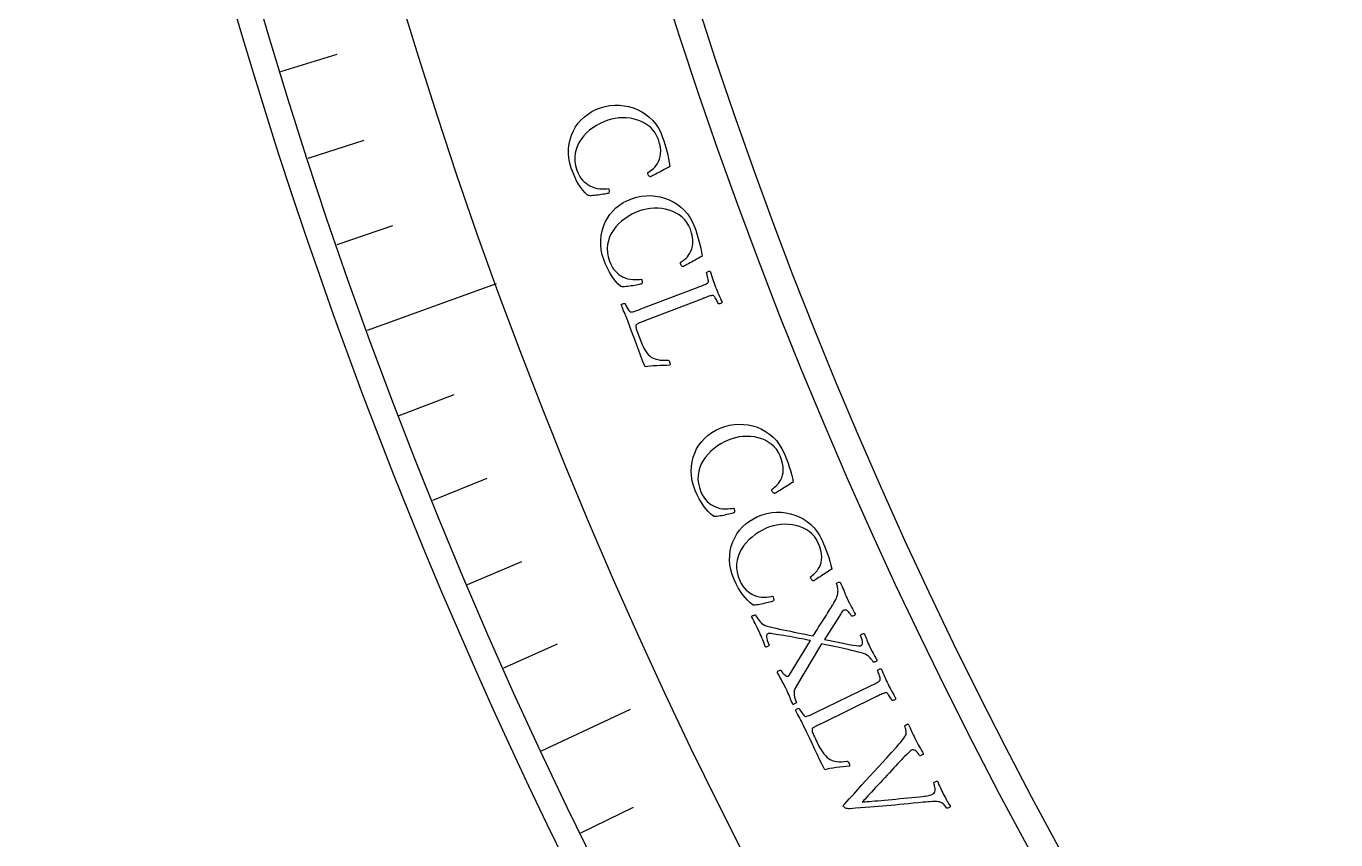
# Model space of a CAD drawing. Header units: millimetres. Extents: x -76 to 76, y -76 to 86.
# Drawn here: x -76 to -57.01, y -33.25 to -21.45 of the extents above; entities that cross this region are included whole.
import ezdxf

# ---------------------------------------------------------------- set-up
doc = ezdxf.new("R2010")
doc.units = ezdxf.units.MM
for name, color, linetype in [('CUT_INNER', 6, 'Continuous'), ('CUT_OUTER', 1, 'Continuous'), ('ENGRAVE', 7, 'Continuous'), ('ENGRAVE_FINE', 8, 'Continuous'), ('TEXT', 5, 'Continuous')]:
    doc.layers.add(name, color=color, linetype=linetype)

msp = doc.modelspace()

# ---------------------------------------------------------------- linework, layer by layer
at = {"layer": 'CUT_INNER'}
msp.add_arc((0.0001, -0.0002), 69.5399, 92.274707, 357.539245, dxfattribs=at)
at = {"layer": 'CUT_OUTER'}
msp.add_arc((0.0001, -0.0001), 75.9999, 179.913117, 0.0001, dxfattribs=at)
at = {"layer": 'ENGRAVE'}
for points in [[(-71.0524, -25.861), (-69.1827, -25.1805)], [(-68.5281, -31.9552), (-67.2401, -31.3546)]]:
    msp.add_lwpolyline(points, dxfattribs=at)
for radius in [75.6124, 73.6227, 69.9276]:
    msp.add_circle((0, 0), radius, dxfattribs=at)
at = {"layer": 'ENGRAVE_FINE'}
for points in [[(-72.3085, -22.1069), (-71.493, -21.8576)], [(-71.9117, -23.3655), (-71.1007, -23.102)], [(-71.4929, -24.617), (-70.6867, -24.3394)], [(-70.5903, -27.0971), (-69.7942, -26.7915)], [(-70.1066, -28.3249), (-69.316, -28.0055)], [(-69.6016, -29.5441), (-68.8166, -29.2109)], [(-69.0754, -30.7543), (-68.2964, -30.4075)], [(-67.96, -33.1463), (-67.1936, -32.7725)]]:
    msp.add_lwpolyline(points, dxfattribs=at)
at = {"layer": 'TEXT'}
for points in [[(-66.7738, -23.0634), (-66.7577, -23.1117), (-66.7422, -23.1615), (-66.7272, -23.2126), (-66.7128, -23.2653), (-66.6996, -23.3192), (-66.6882, -23.3741), (-66.6787, -23.4302), (-66.671, -23.4873), (-66.6734, -23.4886), (-66.6807, -23.4926), (-66.6928, -23.4993), (-66.7097, -23.5087), (-66.7299, -23.5198), (-66.7517, -23.5316), (-66.7753, -23.5441), (-66.8007, -23.5575), (-66.8262, -23.5709), (-66.8506, -23.5837), (-66.8737, -23.596), (-66.8956, -23.6077), (-66.9148, -23.6179), (-66.9296, -23.6256), (-66.9401, -23.6307), (-66.9463, -23.6334), (-66.9503, -23.6348), (-66.955, -23.6342), (-66.9604, -23.6317), (-66.9665, -23.6271), (-66.9725, -23.6213), (-66.9776, -23.6148), (-66.9818, -23.6078), (-66.9851, -23.6001), (-66.9871, -23.5933), (-66.9881, -23.5867), (-66.9882, -23.5803), (-66.9874, -23.5742), (-66.9759, -23.5671), (-66.9617, -23.5576), (-66.9451, -23.5457), (-66.9259, -23.5313), (-66.9057, -23.5142), (-66.8861, -23.4939), (-66.867, -23.4705), (-66.8485, -23.4439), (-66.8319, -23.414), (-66.8187, -23.3803), (-66.8088, -23.343), (-66.8024, -23.3021), (-66.8008, -23.2571), (-66.8057, -23.2077), (-66.817, -23.1538), (-66.8347, -23.0956), (-66.8558, -23.0443), (-66.8822, -22.9976), (-66.9139, -22.9555), (-66.9508, -22.918), (-66.992, -22.885), (-67.0364, -22.8565), (-67.084, -22.8325), (-67.1349, -22.8131), (-67.1878, -22.7981), (-67.2417, -22.7876), (-67.2966, -22.7816), (-67.3525, -22.7801), (-67.4083, -22.7829), (-67.4628, -22.7898), (-67.5161, -22.8009), (-67.5681, -22.8161), (-67.6246, -22.8374), (-67.6792, -22.8623), (-67.7321, -22.891), (-67.7831, -22.9235), (-67.8312, -22.9594), (-67.8752, -22.9984), (-67.9153, -23.0406), (-67.9513, -23.086), (-67.9823, -23.1342), (-68.0074, -23.185), (-68.0266, -23.2383), (-68.0398, -23.2941), (-68.0459, -23.3521), (-68.044, -23.4121), (-68.0338, -23.4739), (-68.0156, -23.5375), (-67.9987, -23.5806), (-67.9794, -23.6191), (-67.9578, -23.6529), (-67.9339, -23.6821), (-67.9086, -23.7074), (-67.8829, -23.7296), (-67.857, -23.7487), (-67.8307, -23.7647), (-67.7943, -23.7824), (-67.7579, -23.7956), (-67.7213, -23.8042), (-67.6847, -23.8083), (-67.6494, -23.8094), (-67.6168, -23.8092), (-67.5869, -23.8077), (-67.5597, -23.8049), (-67.5533, -23.8214), (-67.5502, -23.8381), (-67.5504, -23.8552), (-67.5538, -23.8727), (-67.5628, -23.8753), (-67.5755, -23.8783), (-67.5921, -23.8817), (-67.6124, -23.8855), (-67.6352, -23.8894), (-67.659, -23.8932), (-67.6838, -23.8969), (-67.7096, -23.9006), (-67.7353, -23.9039), (-67.7597, -23.9064), (-67.7828, -23.9082), (-67.8046, -23.9093), (-67.824, -23.9094), (-67.8398, -23.9086), (-67.852, -23.9069), (-67.8606, -23.9041), (-67.8959, -23.8697), (-67.9294, -23.8315), (-67.9612, -23.7896), (-67.9911, -23.7439), (-68.0194, -23.6936), (-68.0465, -23.6381), (-68.0722, -23.5773), (-68.0966, -23.5113), (-68.1179, -23.4389), (-68.1318, -23.3674), (-68.1381, -23.2967), (-68.1369, -23.2269), (-68.1288, -23.1588), (-68.1144, -23.0932), (-68.0938, -23.0303), (-68.0669, -22.9699), (-68.0344, -22.9129), (-67.9969, -22.8598), (-67.9544, -22.8108), (-67.9069, -22.7657), (-67.8549, -22.7252), (-67.7991, -22.6901), (-67.7394, -22.6603), (-67.6758, -22.6357), (-67.6063, -22.6159), (-67.5369, -22.6029), (-67.4676, -22.5967), (-67.3983, -22.5974), (-67.33, -22.6044), (-67.2635, -22.6174), (-67.1988, -22.6364), (-67.1358, -22.6613), (-67.0755, -22.692), (-67.019, -22.7285), (-66.9663, -22.7708), (-66.9173, -22.8189), (-66.873, -22.8724), (-66.8343, -22.931), (-66.8013, -22.9947), (-66.7738, -23.0634)], [(-66.3108, -24.3627), (-66.2938, -24.4107), (-66.2772, -24.4601), (-66.2613, -24.511), (-66.2459, -24.5633), (-66.2316, -24.6169), (-66.2192, -24.6717), (-66.2086, -24.7275), (-66.1998, -24.7844), (-66.2021, -24.7858), (-66.2093, -24.79), (-66.2213, -24.7969), (-66.238, -24.8066), (-66.2579, -24.8181), (-66.2796, -24.8303), (-66.303, -24.8433), (-66.328, -24.8571), (-66.3533, -24.871), (-66.3774, -24.8844), (-66.4003, -24.8971), (-66.422, -24.9092), (-66.4409, -24.9198), (-66.4556, -24.9277), (-66.466, -24.9331), (-66.4721, -24.9359), (-66.4761, -24.9374), (-66.4808, -24.9369), (-66.4863, -24.9345), (-66.4925, -24.93), (-66.4986, -24.9243), (-66.5038, -24.918), (-66.5081, -24.911), (-66.5115, -24.9034), (-66.5137, -24.8966), (-66.5148, -24.89), (-66.5151, -24.8837), (-66.5144, -24.8775), (-66.503, -24.8702), (-66.489, -24.8604), (-66.4726, -24.8482), (-66.4537, -24.8335), (-66.4339, -24.8159), (-66.4147, -24.7953), (-66.3961, -24.7715), (-66.378, -24.7446), (-66.362, -24.7143), (-66.3495, -24.6804), (-66.3404, -24.6429), (-66.3347, -24.6018), (-66.334, -24.5568), (-66.3399, -24.5075), (-66.3522, -24.4539), (-66.3711, -24.396), (-66.3932, -24.3452), (-66.4205, -24.299), (-66.453, -24.2575), (-66.4907, -24.2207), (-66.5325, -24.1885), (-66.5774, -24.1609), (-66.6255, -24.1379), (-66.6767, -24.1194), (-66.7299, -24.1055), (-66.784, -24.0961), (-66.839, -24.0911), (-66.8949, -24.0907), (-66.9507, -24.0946), (-67.005, -24.1026), (-67.0581, -24.1147), (-67.1097, -24.1309), (-67.1658, -24.1533), (-67.22, -24.1793), (-67.2722, -24.209), (-67.3226, -24.2425), (-67.37, -24.2793), (-67.4133, -24.3192), (-67.4525, -24.3622), (-67.4876, -24.4083), (-67.5177, -24.4571), (-67.5418, -24.5083), (-67.5599, -24.562), (-67.572, -24.618), (-67.577, -24.6762), (-67.5739, -24.7361), (-67.5626, -24.7976), (-67.5431, -24.8609), (-67.5253, -24.9037), (-67.5053, -24.9418), (-67.4831, -24.9751), (-67.4586, -25.0038), (-67.4328, -25.0286), (-67.4067, -25.0503), (-67.3804, -25.0689), (-67.3538, -25.0844), (-67.3171, -25.1015), (-67.2804, -25.1139), (-67.2437, -25.1218), (-67.207, -25.1252), (-67.1717, -25.1256), (-67.1391, -25.1248), (-67.1092, -25.1227), (-67.0821, -25.1193), (-67.0754, -25.1357), (-67.072, -25.1524), (-67.0718, -25.1695), (-67.0749, -25.187), (-67.0837, -25.1898), (-67.0964, -25.1931), (-67.1129, -25.1968), (-67.1332, -25.2009), (-67.1559, -25.2053), (-67.1796, -25.2096), (-67.2044, -25.2138), (-67.2301, -25.218), (-67.2557, -25.2218), (-67.2801, -25.2248), (-67.3031, -25.227), (-67.3249, -25.2285), (-67.3443, -25.229), (-67.3601, -25.2285), (-67.3723, -25.227), (-67.3809, -25.2244), (-67.4169, -25.1907), (-67.4512, -25.1532), (-67.4838, -25.1119), (-67.5146, -25.0668), (-67.5439, -25.0171), (-67.572, -24.9621), (-67.5989, -24.9019), (-67.6246, -24.8363), (-67.6474, -24.7644), (-67.6626, -24.6931), (-67.6703, -24.6226), (-67.6704, -24.5527), (-67.6636, -24.4845), (-67.6505, -24.4187), (-67.6312, -24.3553), (-67.6055, -24.2945), (-67.5741, -24.2368), (-67.5376, -24.183), (-67.4961, -24.1331), (-67.4495, -24.0871), (-67.3983, -24.0457), (-67.3432, -24.0094), (-67.2841, -23.9785), (-67.221, -23.9527), (-67.1519, -23.9315), (-67.0827, -23.9171), (-67.0135, -23.9096), (-66.9443, -23.9089), (-66.8759, -23.9147), (-66.8091, -23.9264), (-66.744, -23.944), (-66.6805, -23.9677), (-66.6197, -23.9972), (-66.5625, -24.0326), (-66.509, -24.0739), (-66.4591, -24.121), (-66.4137, -24.1737), (-66.3739, -24.2315), (-66.3396, -24.2945), (-66.3108, -24.3627)], [(-67.0225, -25.7202), (-67.0247, -25.7211), (-67.0275, -25.7221), (-67.0307, -25.7234), (-67.0344, -25.7248), (-67.044, -25.7285), (-67.055, -25.7327), (-67.0673, -25.7374), (-67.081, -25.7427), (-67.0951, -25.7482), (-67.1084, -25.7538), (-67.121, -25.7593), (-67.1329, -25.7649), (-67.1431, -25.7702), (-67.1506, -25.7751), (-67.1554, -25.7795), (-67.1576, -25.7835), (-67.1598, -25.7964), (-67.1602, -25.81), (-67.1589, -25.8241), (-67.1557, -25.8388), (-67.1506, -25.8558), (-67.1436, -25.8768), (-67.1347, -25.9017), (-67.1237, -25.9306), (-67.0813, -26.0401), (-67.0694, -26.0684), (-67.0554, -26.0973), (-67.0392, -26.127), (-67.0208, -26.1575), (-67.0011, -26.1862), (-66.9808, -26.2109), (-66.96, -26.2314), (-66.9386, -26.2479), (-66.9176, -26.26), (-66.8944, -26.2704), (-66.869, -26.2792), (-66.8413, -26.2864), (-66.8107, -26.2917), (-66.7765, -26.2944), (-66.7387, -26.2948), (-66.6972, -26.2926), (-66.6908, -26.2938), (-66.6848, -26.298), (-66.6794, -26.3053), (-66.6744, -26.3157), (-66.6687, -26.3323), (-66.6657, -26.3465), (-66.6653, -26.3584), (-66.6675, -26.3678), (-66.7133, -26.3696), (-66.7605, -26.3711), (-66.8092, -26.3725), (-66.8594, -26.3738), (-66.9082, -26.3758), (-66.9527, -26.3793), (-66.9928, -26.3844), (-67.0285, -26.3911), (-67.0591, -26.3125), (-67.089, -26.234), (-67.1183, -26.1555), (-67.1468, -26.077), (-67.1762, -25.9961), (-67.2078, -25.9104), (-67.2418, -25.8199), (-67.2781, -25.7245), (-67.2909, -25.6915), (-67.3034, -25.6604), (-67.3156, -25.6311), (-67.3275, -25.6038), (-67.3392, -25.5771), (-67.3506, -25.5497), (-67.3619, -25.5217), (-67.373, -25.493), (-67.3695, -25.4878), (-67.3642, -25.4831), (-67.3569, -25.479), (-67.3478, -25.4755), (-67.3383, -25.4728), (-67.33, -25.4713), (-67.323, -25.471), (-67.3173, -25.4719), (-67.3144, -25.4791), (-67.3101, -25.4886), (-67.3046, -25.5005), (-67.2977, -25.5147), (-67.2899, -25.5298), (-67.2816, -25.5443), (-67.2729, -25.5582), (-67.2636, -25.5715), (-67.2547, -25.5827), (-67.2467, -25.5905), (-67.2398, -25.5948), (-67.234, -25.5956), (-67.2198, -25.5943), (-67.2043, -25.5914), (-67.1873, -25.5871), (-67.169, -25.5811), (-67.1496, -25.5742), (-67.1295, -25.5669), (-67.1087, -25.5592), (-67.0872, -25.5511), (-66.2588, -25.2356), (-66.2373, -25.2274), (-66.2165, -25.2192), (-66.1963, -25.2112), (-66.1768, -25.2033), (-66.1587, -25.1953), (-66.1428, -25.1872), (-66.1291, -25.179), (-66.1176, -25.1706), (-66.113, -25.1658), (-66.1104, -25.1581), (-66.1098, -25.1472), (-66.1113, -25.1334), (-66.1139, -25.1179), (-66.1171, -25.1022), (-66.1208, -25.0863), (-66.125, -25.0702), (-66.1292, -25.0552), (-66.1328, -25.0428), (-66.1359, -25.033), (-66.1384, -25.0259), (-66.1347, -25.0214), (-66.1292, -25.0171), (-66.1221, -25.0127), (-66.1132, -25.0085), (-66.104, -25.0051), (-66.0958, -25.0033), (-66.0887, -25.0032), (-66.0827, -25.0048), (-66.0727, -25.0345), (-66.0629, -25.064), (-66.0533, -25.0933), (-66.0438, -25.1223), (-66.0344, -25.1511), (-66.0246, -25.1795), (-66.0146, -25.2075), (-66.0042, -25.2351), (-65.9933, -25.2633), (-65.982, -25.2909), (-65.9706, -25.318), (-65.9589, -25.3446), (-65.947, -25.3713), (-65.935, -25.3986), (-65.9228, -25.4266), (-65.9106, -25.4552), (-65.914, -25.4604), (-65.9193, -25.465), (-65.9265, -25.4692), (-65.9357, -25.4728), (-65.9452, -25.4755), (-65.9534, -25.4771), (-65.9604, -25.4775), (-65.9661, -25.4767), (-65.969, -25.4696), (-65.9732, -25.4603), (-65.9788, -25.4487), (-65.9857, -25.4347), (-65.9933, -25.42), (-66.0011, -25.4058), (-66.0091, -25.3923), (-66.0172, -25.3794), (-66.0253, -25.3685), (-66.0329, -25.3607), (-66.0402, -25.3562), (-66.0471, -25.3549), (-66.0588, -25.3564), (-66.0717, -25.359), (-66.0859, -25.3629), (-66.1013, -25.3679), (-66.1178, -25.3737), (-66.1349, -25.3799), (-66.1527, -25.3865), (-66.1712, -25.3935), (-66.1742, -25.3947), (-66.1771, -25.3958), (-66.1801, -25.397), (-66.1831, -25.3981), (-66.1861, -25.3993), (-66.189, -25.4004), (-66.192, -25.4015), (-66.195, -25.4027)], [(-65.0116, -27.6434), (-64.9922, -27.6904), (-64.9732, -27.7389), (-64.9547, -27.789), (-64.9367, -27.8405), (-64.9198, -27.8933), (-64.9047, -27.9474), (-64.8913, -28.0026), (-64.8796, -28.059), (-64.882, -28.0605), (-64.8889, -28.065), (-64.9005, -28.0726), (-64.9167, -28.0831), (-64.9361, -28.0955), (-64.9571, -28.1088), (-64.9798, -28.123), (-65.0041, -28.138), (-65.0287, -28.1532), (-65.0521, -28.1677), (-65.0743, -28.1815), (-65.0953, -28.1948), (-65.1138, -28.2062), (-65.128, -28.2149), (-65.1381, -28.2208), (-65.1441, -28.2239), (-65.148, -28.2256), (-65.1527, -28.2254), (-65.1583, -28.2232), (-65.1647, -28.2191), (-65.1711, -28.2137), (-65.1767, -28.2076), (-65.1813, -28.2008), (-65.1851, -28.1934), (-65.1875, -28.1867), (-65.1891, -28.1802), (-65.1896, -28.1739), (-65.1893, -28.1677), (-65.1782, -28.1598), (-65.1648, -28.1494), (-65.149, -28.1363), (-65.1309, -28.1207), (-65.1119, -28.1022), (-65.0938, -28.0806), (-65.0763, -28.0559), (-65.0597, -28.0281), (-65.0452, -27.9971), (-65.0344, -27.9626), (-65.0271, -27.9247), (-65.0235, -27.8834), (-65.0251, -27.8384), (-65.0334, -27.7894), (-65.0484, -27.7365), (-65.0701, -27.6796), (-65.0948, -27.63), (-65.1243, -27.5852), (-65.1588, -27.5454), (-65.1983, -27.5105), (-65.2417, -27.4805), (-65.288, -27.4551), (-65.3371, -27.4345), (-65.3892, -27.4187), (-65.443, -27.4074), (-65.4975, -27.4007), (-65.5527, -27.3985), (-65.6086, -27.4009), (-65.664, -27.4075), (-65.718, -27.4182), (-65.7703, -27.433), (-65.8211, -27.4518), (-65.876, -27.4769), (-65.9288, -27.5056), (-65.9795, -27.5379), (-66.0282, -27.5738), (-66.0736, -27.6129), (-66.1149, -27.6549), (-66.1519, -27.6998), (-66.1847, -27.7476), (-66.2123, -27.7979), (-66.2338, -27.8503), (-66.2492, -27.9048), (-66.2585, -27.9614), (-66.2606, -28.0197), (-66.2545, -28.0793), (-66.2401, -28.1403), (-66.2174, -28.2025), (-66.1976, -28.2443), (-66.1757, -28.2813), (-66.1518, -28.3136), (-66.1259, -28.341), (-66.0989, -28.3645), (-66.0718, -28.3849), (-66.0446, -28.4021), (-66.0172, -28.4163), (-65.9798, -28.4315), (-65.9425, -28.4421), (-65.9054, -28.4481), (-65.8686, -28.4496), (-65.8333, -28.4483), (-65.8008, -28.4458), (-65.7711, -28.4422), (-65.7442, -28.4375), (-65.7366, -28.4536), (-65.7324, -28.4701), (-65.7314, -28.4872), (-65.7336, -28.5048), (-65.7423, -28.5081), (-65.7548, -28.5119), (-65.7711, -28.5165), (-65.7911, -28.5216), (-65.8136, -28.5271), (-65.8371, -28.5325), (-65.8616, -28.538), (-65.8871, -28.5435), (-65.9125, -28.5485), (-65.9366, -28.5527), (-65.9595, -28.5561), (-65.9812, -28.5587), (-66.0005, -28.5602), (-66.0163, -28.5605), (-66.0286, -28.5596), (-66.0374, -28.5574), (-66.075, -28.5255), (-66.1111, -28.4898), (-66.1457, -28.4502), (-66.1787, -28.4067), (-66.2105, -28.3585), (-66.2413, -28.305), (-66.2712, -28.2462), (-66.3001, -28.1819), (-66.3264, -28.1113), (-66.3452, -28.0409), (-66.3564, -27.9708), (-66.36, -27.901), (-66.3567, -27.8325), (-66.3469, -27.7662), (-66.3307, -27.7019), (-66.3081, -27.6399), (-66.2796, -27.5807), (-66.2459, -27.5251), (-66.2069, -27.4732), (-66.1626, -27.425), (-66.1136, -27.381), (-66.0603, -27.3421), (-66.0028, -27.3082), (-65.9411, -27.2793), (-65.8731, -27.2547), (-65.8048, -27.2369), (-65.7361, -27.2259), (-65.667, -27.2218), (-65.5984, -27.2241), (-65.5311, -27.2324), (-65.4652, -27.2468), (-65.4006, -27.2673), (-65.3384, -27.2938), (-65.2795, -27.3263), (-65.224, -27.3648), (-65.1717, -27.4094), (-65.1238, -27.4597), (-65.0812, -27.5154), (-65.0438, -27.5767), (-65.0116, -27.6434)], [(-64.4595, -28.9073), (-64.4392, -28.954), (-64.4193, -29.0021), (-64.3998, -29.0518), (-64.3808, -29.1029), (-64.3629, -29.1555), (-64.3467, -29.2092), (-64.3322, -29.2642), (-64.3195, -29.3204), (-64.3217, -29.3219), (-64.3286, -29.3265), (-64.34, -29.3343), (-64.3561, -29.3451), (-64.3752, -29.3579), (-64.3959, -29.3717), (-64.4183, -29.3863), (-64.4424, -29.4018), (-64.4666, -29.4174), (-64.4897, -29.4324), (-64.5117, -29.4466), (-64.5325, -29.4603), (-64.5507, -29.4721), (-64.5648, -29.4811), (-64.5748, -29.4872), (-64.5807, -29.4904), (-64.5845, -29.4921), (-64.5893, -29.492), (-64.5949, -29.4899), (-64.6014, -29.4859), (-64.6079, -29.4806), (-64.6135, -29.4747), (-64.6183, -29.468), (-64.6222, -29.4607), (-64.6248, -29.4541), (-64.6265, -29.4476), (-64.6272, -29.4412), (-64.6269, -29.435), (-64.616, -29.427), (-64.6028, -29.4162), (-64.5873, -29.4029), (-64.5694, -29.3869), (-64.5509, -29.368), (-64.5331, -29.3461), (-64.5162, -29.3211), (-64.5001, -29.293), (-64.4862, -29.2616), (-64.476, -29.227), (-64.4696, -29.1889), (-64.4668, -29.1476), (-64.4692, -29.1026), (-64.4785, -29.0538), (-64.4945, -29.0012), (-64.5173, -28.9447), (-64.5429, -28.8956), (-64.5734, -28.8514), (-64.6086, -28.8123), (-64.6488, -28.7782), (-64.6928, -28.749), (-64.7395, -28.7245), (-64.789, -28.7049), (-64.8414, -28.6901), (-64.8954, -28.6799), (-64.9501, -28.6742), (-65.0053, -28.6731), (-65.0611, -28.6765), (-65.1164, -28.6843), (-65.1701, -28.696), (-65.2222, -28.7118), (-65.2726, -28.7316), (-65.327, -28.7578), (-65.3792, -28.7875), (-65.4293, -28.8208), (-65.4772, -28.8576), (-65.5219, -28.8977), (-65.5624, -28.9405), (-65.5985, -28.9861), (-65.6303, -29.0345), (-65.657, -29.0853), (-65.6774, -29.1381), (-65.6918, -29.1929), (-65.7, -29.2496), (-65.7009, -29.308), (-65.6937, -29.3675), (-65.6781, -29.4281), (-65.6542, -29.4899), (-65.6336, -29.5313), (-65.611, -29.5679), (-65.5864, -29.5997), (-65.56, -29.6266), (-65.5326, -29.6496), (-65.5051, -29.6694), (-65.4775, -29.6861), (-65.4499, -29.6997), (-65.4121, -29.7142), (-65.3746, -29.7241), (-65.3375, -29.7294), (-65.3006, -29.7302), (-65.2653, -29.7282), (-65.2329, -29.7251), (-65.2032, -29.7209), (-65.1764, -29.7157), (-65.1686, -29.7315), (-65.164, -29.748), (-65.1627, -29.765), (-65.1645, -29.7827), (-65.1732, -29.7861), (-65.1856, -29.7903), (-65.2018, -29.7951), (-65.2218, -29.8007), (-65.2441, -29.8066), (-65.2675, -29.8125), (-65.2919, -29.8184), (-65.3172, -29.8244), (-65.3425, -29.8299), (-65.3666, -29.8346), (-65.3895, -29.8384), (-65.4111, -29.8414), (-65.4304, -29.8433), (-65.4462, -29.8439), (-65.4585, -29.8432), (-65.4672, -29.8412), (-65.5055, -29.8101), (-65.5423, -29.7751), (-65.5776, -29.7361), (-65.6115, -29.6933), (-65.6442, -29.6458), (-65.6761, -29.5929), (-65.7071, -29.5346), (-65.7373, -29.471), (-65.765, -29.4008), (-65.7851, -29.3308), (-65.7977, -29.261), (-65.8026, -29.1913), (-65.8006, -29.1227), (-65.7921, -29.0562), (-65.7772, -28.9916), (-65.7558, -28.9291), (-65.7285, -28.8694), (-65.6959, -28.8132), (-65.6579, -28.7606), (-65.6146, -28.7115), (-65.5664, -28.6666), (-65.5139, -28.6266), (-65.4571, -28.5916), (-65.3959, -28.5615), (-65.3285, -28.5355), (-65.2605, -28.5164), (-65.192, -28.5042), (-65.123, -28.4987), (-65.0544, -28.4996), (-64.9869, -28.5066), (-64.9208, -28.5197), (-64.8558, -28.5389), (-64.7931, -28.5642), (-64.7336, -28.5956), (-64.6773, -28.633), (-64.6242, -28.6765), (-64.5753, -28.7259), (-64.5316, -28.7808), (-64.493, -28.8413), (-64.4595, -28.9073)], [(-64.0967, -29.7488), (-64.0809, -29.7822), (-64.0654, -29.8141), (-64.0503, -29.8443), (-64.0354, -29.8729), (-64.0207, -29.9006), (-64.0063, -29.9282), (-63.9921, -29.9555), (-63.9782, -29.9827), (-63.9822, -29.9866), (-63.9884, -29.991), (-63.9967, -29.9957), (-64.0072, -30.0009), (-64.0175, -30.0052), (-64.0254, -30.0072), (-64.0308, -30.0068), (-64.0338, -30.0042), (-64.0376, -29.9968), (-64.0428, -29.9881), (-64.0494, -29.978), (-64.0573, -29.9665), (-64.0663, -29.9548), (-64.0761, -29.944), (-64.0866, -29.9341), (-64.0978, -29.9252), (-64.1095, -29.9185), (-64.1214, -29.9154), (-64.1336, -29.9158), (-64.146, -29.9199), (-64.1568, -29.9266), (-64.1679, -29.937), (-64.1794, -29.9511), (-64.1912, -29.9688), (-64.4249, -30.3414), (-64.3495, -30.3567), (-64.2761, -30.3716), (-64.205, -30.3864), (-64.1359, -30.4009), (-64.0719, -30.4139), (-64.016, -30.4243), (-63.968, -30.4321), (-63.928, -30.4372), (-63.922, -30.4375), (-63.9163, -30.4371), (-63.9109, -30.4362), (-63.9057, -30.4347), (-63.9012, -30.433), (-63.8977, -30.4317), (-63.8952, -30.4308), (-63.8937, -30.4302), (-63.8874, -30.4254), (-63.882, -30.4176), (-63.8775, -30.4067), (-63.8738, -30.3928), (-63.8733, -30.3744), (-63.8782, -30.3501), (-63.8886, -30.32), (-63.9043, -30.2841), (-63.9033, -30.2805), (-63.8995, -30.2763), (-63.8928, -30.2715), (-63.8834, -30.2661), (-63.8732, -30.2611), (-63.8643, -30.2573), (-63.8567, -30.255), (-63.8504, -30.2539), (-63.8396, -30.2815), (-63.8294, -30.3075), (-63.8198, -30.3319), (-63.8108, -30.3547), (-63.8017, -30.3771), (-63.7916, -30.4004), (-63.7808, -30.4246), (-63.769, -30.4497), (-63.7523, -30.4841), (-63.7364, -30.5155), (-63.7214, -30.5437), (-63.7072, -30.5689), (-63.6942, -30.5916), (-63.6823, -30.6122), (-63.6717, -30.6308), (-63.6624, -30.6474), (-63.6662, -30.6513), (-63.6715, -30.6556), (-63.6784, -30.6601), (-63.687, -30.6651), (-63.696, -30.6692), (-63.7045, -30.6715), (-63.7124, -30.6719), (-63.7198, -30.6704), (-63.7226, -30.6654), (-63.7272, -30.658), (-63.7338, -30.6481), (-63.7423, -30.6358), (-63.7526, -30.6223), (-63.7647, -30.6087), (-63.7786, -30.5952), (-63.7943, -30.5816), (-63.8116, -30.5689), (-63.8306, -30.558), (-63.8513, -30.5489), (-63.8735, -30.5415), (-63.9315, -30.5275), (-63.9855, -30.5143), (-64.0355, -30.502), (-64.0816, -30.4905), (-64.1257, -30.4796), (-64.17, -30.4692), (-64.2142, -30.4592), (-64.2586, -30.4497), (-64.3051, -30.44), (-64.3557, -30.4297), (-64.4104, -30.4186), (-64.4693, -30.4068), (-64.8472, -31.0379), (-64.8586, -31.0621), (-64.8654, -31.0885), (-64.8675, -31.1172), (-64.8651, -31.1482), (-64.8595, -31.1791), (-64.8523, -31.2078), (-64.8436, -31.2342), (-64.8332, -31.2584), (-64.8367, -31.2632), (-64.8423, -31.2678), (-64.8499, -31.2725), (-64.8596, -31.2771), (-64.8693, -31.2811), (-64.877, -31.284), (-64.8825, -31.2857), (-64.8859, -31.2862), (-64.897, -31.2584), (-64.9074, -31.2325), (-64.9169, -31.2086), (-64.9255, -31.1867), (-64.9345, -31.1648), (-64.9449, -31.1409), (-64.9566, -31.115), (-64.9698, -31.087), (-64.9883, -31.0489), (-65.0059, -31.0134), (-65.0226, -30.9806), (-65.0385, -30.9505), (-65.0546, -30.9205), (-65.072, -30.888), (-65.0907, -30.8531), (-65.1107, -30.8156), (-65.1075, -30.81), (-65.1019, -30.8044), (-65.094, -30.7988), (-65.0836, -30.7933), (-65.0733, -30.7891), (-65.0654, -30.7871), (-65.06, -30.7875), (-65.0569, -30.7902), (-65.0534, -30.7967), (-65.0483, -30.8047), (-65.0416, -30.8141), (-65.0333, -30.8251), (-65.0239, -30.8363), (-65.0139, -30.8469), (-65.0032, -30.8566), (-64.9917, -30.8656), (-64.9804, -30.8726), (-64.9698, -30.8765), (-64.96, -30.8771), (-64.951, -30.8746), (-64.949, -30.8734), (-64.9468, -30.8717), (-64.9444, -30.8695), (-64.9418, -30.8667), (-64.9394, -30.8637), (-64.9373, -30.8607), (-64.9357, -30.8578), (-64.9345, -30.8549), (-64.6278, -30.3597), (-64.6665, -30.3516), (-64.7073, -30.3434), (-64.75, -30.3351), (-64.7947, -30.3267), (-64.84, -30.3182), (-64.8849, -30.31), (-64.9292, -30.3018), (-64.973, -30.2939), (-65.0152, -30.2864), (-65.0547, -30.2797), (-65.0914, -30.2737), (-65.1255, -30.2686), (-65.1556, -30.2642), (-65.1807, -30.2607), (-65.2007, -30.2581), (-65.2155, -30.2563), (-65.2182, -30.2562), (-65.2215, -30.2561), (-65.2253, -30.256), (-65.2298, -30.2559), (-65.2346, -30.256), (-65.2393, -30.2568), (-65.2441, -30.2581), (-65.2489, -30.2601), (-65.2565, -30.2661), (-65.2618, -30.276), (-65.2648, -30.2899), (-65.2655, -30.3077), (-65.2628, -30.3301), (-65.2556, -30.3573), (-65.2439, -30.3896), (-65.2277, -30.4268), (-65.2312, -30.4316), (-65.2366, -30.4365), (-65.244, -30.4417), (-65.2534, -30.447), (-65.2628, -30.4516), (-65.2704, -30.4546), (-65.276, -30.456), (-65.2798, -30.4558), (-65.2902, -30.4287), (-65.3008, -30.4013), (-65.3116, -30.3738), (-65.3227, -30.3461), (-65.3339, -30.3185), (-65.3455, -30.2913), (-65.3572, -30.2645), (-65.3692, -30.2381), (-65.3858, -30.2027), (-65.4015, -30.17), (-65.4164, -30.1403), (-65.4303, -30.1133), (-65.444, -30.0875), (-65.458, -30.0613), (-65.4723, -30.0347), (-65.487, -30.0076), (-65.4822, -30.0036), (-65.4757, -29.9998), (-65.4675, -29.9963), (-65.4575, -29.9929), (-65.4478, -29.9902), (-65.4401, -29.9882), (-65.4346, -29.987), (-65.4311, -29.9867), (-65.428, -29.9924), (-65.4222, -30.0017), (-65.4137, -30.0146), (-65.4026, -30.0312), (-65.3891, -30.0495), (-65.374, -30.068), (-65.357, -30.0865), (-65.3382, -30.105), (-65.3182, -30.1218), (-65.2976, -30.1353), (-65.2763, -30.1454), (-65.2544, -30.1521), (-65.1929, -30.1661), (-65.1341, -30.1792), (-65.0781, -30.1915), (-65.0247, -30.203), (-64.9727, -30.2139), (-64.9206, -30.2246), (-64.8684, -30.2351), (-64.8162, -30.2454), (-64.7629, -30.2558), (-64.7074, -30.2668), (-64.6497, -30.2783), (-64.5898, -30.2904), (-64.5768, -30.2705), (-64.5624, -30.2481), (-64.5468, -30.2231), (-64.5298, -30.1957), (-64.5118, -30.1667), (-64.4934, -30.1373), (-64.4745, -30.1073), (-64.4551, -30.0769), (-64.4358, -30.0466), (-64.4172, -30.0173), (-64.3993, -29.9889), (-64.3822, -29.9615), (-64.3662, -29.9357), (-64.3517, -29.9124), (-64.3387, -29.8916), (-64.3272, -29.8732), (-64.3177, -29.8581), (-64.311, -29.8474), (-64.307, -29.841), (-64.3056, -29.8388), (-64.2889, -29.8127), (-64.2746, -29.7882), (-64.2628, -29.7653), (-64.2535, -29.744), (-64.2461, -29.723), (-64.24, -29.701), (-64.2352, -29.6781), (-64.2318, -29.6541), (-64.2305, -29.638), (-64.2307, -29.6216), (-64.2324, -29.6048), (-64.2355, -29.5877), (-64.2394, -29.5715), (-64.2433, -29.5575), (-64.2472, -29.5456), (-64.2512, -29.536), (-64.2512, -29.532), (-64.248, -29.5276), (-64.2414, -29.5228), (-64.2315, -29.5177), (-64.2206, -29.5133), (-64.2113, -29.5107), (-64.2034, -29.51), (-64.1971, -29.5111), (-64.1829, -29.5446), (-64.17, -29.5757), (-64.1583, -29.6043), (-64.1479, -29.6304), (-64.1374, -29.6565), (-64.1254, -29.685), (-64.1118, -29.7157), (-64.0967, -29.7488)], [(-64.4767, -31.5642), (-64.4788, -31.5653), (-64.4815, -31.5666), (-64.4846, -31.5681), (-64.4882, -31.5699), (-64.4974, -31.5744), (-64.508, -31.5795), (-64.5198, -31.5854), (-64.533, -31.5918), (-64.5465, -31.5986), (-64.5593, -31.6053), (-64.5713, -31.6119), (-64.5827, -31.6185), (-64.5923, -31.6247), (-64.5994, -31.6303), (-64.6038, -31.6351), (-64.6056, -31.6393), (-64.6067, -31.6523), (-64.6059, -31.6658), (-64.6033, -31.6798), (-64.5988, -31.6942), (-64.5923, -31.7107), (-64.5835, -31.7309), (-64.5723, -31.755), (-64.5589, -31.7828), (-64.5069, -31.8881), (-64.4925, -31.9152), (-64.476, -31.9428), (-64.4572, -31.9709), (-64.4362, -31.9996), (-64.414, -32.0265), (-64.3917, -32.0493), (-64.3691, -32.0679), (-64.3463, -32.0824), (-64.3244, -32.0925), (-64.3003, -32.1009), (-64.2742, -32.1074), (-64.246, -32.1121), (-64.215, -32.1146), (-64.1807, -32.1143), (-64.143, -32.1113), (-64.1019, -32.1055), (-64.0954, -32.1061), (-64.0891, -32.1098), (-64.083, -32.1166), (-64.0772, -32.1265), (-64.07, -32.1425), (-64.0657, -32.1564), (-64.0643, -32.1682), (-64.0657, -32.1778), (-64.1111, -32.1836), (-64.158, -32.1893), (-64.2064, -32.195), (-64.2563, -32.2008), (-64.3047, -32.207), (-64.3487, -32.2145), (-64.3882, -32.2231), (-64.4232, -32.233), (-64.4606, -32.1575), (-64.4974, -32.0819), (-64.5335, -32.0063), (-64.5689, -31.9306), (-64.6053, -31.8527), (-64.6444, -31.7701), (-64.6863, -31.6829), (-64.7309, -31.5911), (-64.7466, -31.5594), (-64.7618, -31.5295), (-64.7766, -31.5015), (-64.7908, -31.4753), (-64.8048, -31.4497), (-64.8187, -31.4235), (-64.8324, -31.3966), (-64.8459, -31.369), (-64.843, -31.3635), (-64.8381, -31.3584), (-64.8312, -31.3536), (-64.8224, -31.3493), (-64.8132, -31.3458), (-64.8051, -31.3436), (-64.7981, -31.3427), (-64.7924, -31.3431), (-64.7888, -31.35), (-64.7837, -31.3591), (-64.7771, -31.3704), (-64.769, -31.384), (-64.7599, -31.3983), (-64.7504, -31.412), (-64.7404, -31.4251), (-64.7301, -31.4375), (-64.7201, -31.4479), (-64.7116, -31.4549), (-64.7043, -31.4586), (-64.6984, -31.4589), (-64.6844, -31.4563), (-64.6692, -31.4521), (-64.6527, -31.4462), (-64.6349, -31.4387), (-64.6162, -31.4301), (-64.5968, -31.421), (-64.5768, -31.4115), (-64.5561, -31.4015), (-63.759, -31.0138), (-63.7383, -31.0037), (-63.7183, -30.9937), (-63.6989, -30.9839), (-63.6802, -30.9743), (-63.6629, -30.9648), (-63.6478, -30.9553), (-63.6348, -30.9459), (-63.6241, -30.9365), (-63.62, -30.9314), (-63.6181, -30.9234), (-63.6185, -30.9125), (-63.6211, -30.8989), (-63.6252, -30.8837), (-63.6297, -30.8684), (-63.6348, -30.8528), (-63.6404, -30.8371), (-63.6459, -30.8226), (-63.6506, -30.8106), (-63.6546, -30.8011), (-63.6577, -30.7942), (-63.6544, -30.7894), (-63.6493, -30.7846), (-63.6426, -30.7797), (-63.6341, -30.7746), (-63.6252, -30.7704), (-63.6173, -30.7679), (-63.6102, -30.7672), (-63.6041, -30.7683), (-63.5915, -30.7969), (-63.5791, -30.8254), (-63.5669, -30.8538), (-63.5549, -30.8819), (-63.543, -30.9097), (-63.5307, -30.9371), (-63.5182, -30.9641), (-63.5055, -30.9907), (-63.492, -31.0178), (-63.4784, -31.0443), (-63.4646, -31.0703), (-63.4506, -31.0958), (-63.4364, -31.1213), (-63.422, -31.1474), (-63.4074, -31.1742), (-63.3927, -31.2016), (-63.3956, -31.2071), (-63.4005, -31.2122), (-63.4073, -31.217), (-63.4161, -31.2214), (-63.4253, -31.2249), (-63.4334, -31.2272), (-63.4403, -31.2282), (-63.446, -31.2279), (-63.4496, -31.2212), (-63.4546, -31.2123), (-63.4612, -31.2012), (-63.4693, -31.1879), (-63.4782, -31.1738), (-63.4872, -31.1604), (-63.4963, -31.1477), (-63.5056, -31.1356), (-63.5146, -31.1254), (-63.5229, -31.1184), (-63.5306, -31.1145), (-63.5376, -31.1138), (-63.5491, -31.1163), (-63.5617, -31.1201), (-63.5755, -31.1252), (-63.5904, -31.1315), (-63.6063, -31.1388), (-63.6228, -31.1465), (-63.6399, -31.1547), (-63.6577, -31.1633), (-63.6606, -31.1647), (-63.6634, -31.1661), (-63.6663, -31.1675), (-63.6692, -31.1689), (-63.672, -31.1703), (-63.6749, -31.1717), (-63.6778, -31.1731), (-63.6806, -31.1745)], [(-63.1134, -31.7816), (-63.0982, -31.8113), (-63.0829, -31.8402), (-63.0675, -31.8686), (-63.052, -31.8962), (-63.0365, -31.9235), (-63.0212, -31.9506), (-63.0061, -31.9775), (-62.9913, -32.0042), (-62.9952, -32.0081), (-63.0011, -32.0124), (-63.0091, -32.017), (-63.0192, -32.0219), (-63.0293, -32.026), (-63.0371, -32.0283), (-63.0428, -32.0288), (-63.0463, -32.0274), (-63.0491, -32.0226), (-63.0537, -32.0156), (-63.0602, -32.0065), (-63.0686, -31.9952), (-63.0782, -31.9832), (-63.0886, -31.9721), (-63.0998, -31.9618), (-63.1117, -31.9523), (-63.1242, -31.9453), (-63.1368, -31.9421), (-63.1498, -31.9429), (-63.1629, -31.9477), (-63.1811, -31.9595), (-63.2051, -31.9796), (-63.2351, -32.008), (-63.271, -32.0448), (-63.2894, -32.0644), (-63.3107, -32.087), (-63.3347, -32.1127), (-63.3614, -32.1414), (-63.3903, -32.1724), (-63.4207, -32.2049), (-63.4525, -32.2389), (-63.4858, -32.2744), (-63.5198, -32.3107), (-63.5537, -32.3472), (-63.5875, -32.3838), (-63.6213, -32.4205), (-63.6544, -32.4566), (-63.6861, -32.4911), (-63.7166, -32.524), (-63.7458, -32.5554), (-63.773, -32.5847), (-63.7976, -32.6111), (-63.8196, -32.6348), (-63.839, -32.6556), (-63.855, -32.6729), (-63.8668, -32.6857), (-63.8745, -32.6942), (-63.878, -32.6983), (-63.8701, -32.698), (-63.8557, -32.697), (-63.8349, -32.6955), (-63.8077, -32.6934), (-63.7753, -32.6907), (-63.7387, -32.6876), (-63.6981, -32.684), (-63.6534, -32.6799), (-63.6054, -32.6755), (-63.555, -32.6708), (-63.5022, -32.6659), (-63.4469, -32.6608), (-63.3902, -32.6555), (-63.3332, -32.6501), (-63.2757, -32.6446), (-63.2178, -32.639), (-63.1606, -32.6334), (-63.1051, -32.628), (-63.0513, -32.6226), (-62.9993, -32.6174), (-62.9797, -32.6153), (-62.9599, -32.6124), (-62.9399, -32.6089), (-62.9197, -32.6046), (-62.9004, -32.5998), (-62.883, -32.5945), (-62.8678, -32.5888), (-62.8545, -32.5826), (-62.8411, -32.5737), (-62.8313, -32.5627), (-62.825, -32.5494), (-62.8222, -32.534), (-62.8219, -32.5176), (-62.823, -32.5013), (-62.8255, -32.4852), (-62.8294, -32.4692), (-62.8338, -32.4546), (-62.8378, -32.4425), (-62.8414, -32.4331), (-62.8445, -32.4262), (-62.8431, -32.4214), (-62.8391, -32.4163), (-62.8323, -32.4111), (-62.8228, -32.4056), (-62.8126, -32.4009), (-62.8037, -32.3981), (-62.796, -32.3971), (-62.7897, -32.3979), (-62.7779, -32.4232), (-62.7666, -32.4479), (-62.7557, -32.472), (-62.7453, -32.4954), (-62.7348, -32.5187), (-62.7235, -32.5425), (-62.7116, -32.5669), (-62.6989, -32.5917), (-62.6883, -32.612), (-62.6787, -32.63), (-62.6701, -32.6457), (-62.6626, -32.6591), (-62.6556, -32.6713), (-62.6485, -32.6834), (-62.6413, -32.6952), (-62.6341, -32.7069), (-62.6265, -32.7192), (-62.6181, -32.7329), (-62.609, -32.7479), (-62.5992, -32.7644), (-62.6031, -32.7684), (-62.6093, -32.7726), (-62.6177, -32.7772), (-62.6284, -32.782), (-62.6388, -32.7862), (-62.6466, -32.7886), (-62.6516, -32.7893), (-62.6539, -32.7883), (-62.6584, -32.7812), (-62.6659, -32.7712), (-62.6764, -32.7581), (-62.6901, -32.7421), (-62.7059, -32.7261), (-62.723, -32.7134), (-62.7415, -32.7039), (-62.7612, -32.6975), (-62.7778, -32.6947), (-62.7998, -32.693), (-62.8274, -32.6926), (-62.8604, -32.6935), (-62.8957, -32.6952), (-62.93, -32.6973), (-62.9632, -32.7), (-62.9955, -32.7032), (-63.0702, -32.7106), (-63.1418, -32.7176), (-63.2103, -32.7244), (-63.2757, -32.7307), (-63.3389, -32.7368), (-63.4011, -32.7426), (-63.4623, -32.7481), (-63.5224, -32.7533), (-63.5825, -32.7584), (-63.6438, -32.7636), (-63.7062, -32.7689), (-63.7697, -32.7743), (-63.8356, -32.7798), (-63.9051, -32.7852), (-63.9782, -32.7906), (-64.0548, -32.796), (-64.0754, -32.7967), (-64.0933, -32.7956), (-64.1085, -32.7927), (-64.1211, -32.7879), (-64.1315, -32.7818), (-64.1404, -32.7747), (-64.1476, -32.7666), (-64.1533, -32.7576), (-64.1539, -32.7544), (-64.1529, -32.7508), (-64.1502, -32.7465), (-64.1458, -32.7418), (-64.1411, -32.7369), (-64.1371, -32.7325), (-64.134, -32.7285), (-64.1317, -32.725), (-64.0665, -32.6528), (-64.0033, -32.5832), (-63.9423, -32.5161), (-63.8834, -32.4515), (-63.8253, -32.3879), (-63.7667, -32.3238), (-63.7076, -32.2592), (-63.648, -32.1942), (-63.5867, -32.1271), (-63.5223, -32.0564), (-63.4551, -31.9821), (-63.3848, -31.9042), (-63.3632, -31.8804), (-63.3429, -31.8575), (-63.324, -31.8354), (-63.3064, -31.8141), (-63.2902, -31.7932), (-63.2751, -31.7722), (-63.2614, -31.7511), (-63.2488, -31.7299), (-63.2444, -31.7207), (-63.2416, -31.7099), (-63.2405, -31.6976), (-63.241, -31.6838), (-63.2427, -31.6694), (-63.2451, -31.6555), (-63.248, -31.6422), (-63.2517, -31.6292), (-63.2555, -31.6174), (-63.259, -31.6074), (-63.2623, -31.5991), (-63.2652, -31.5926), (-63.264, -31.591), (-63.2595, -31.588), (-63.2517, -31.5836), (-63.2405, -31.5779), (-63.2291, -31.5724), (-63.2205, -31.5685), (-63.2148, -31.5664), (-63.212, -31.566), (-63.1977, -31.5971), (-63.1849, -31.6255), (-63.1736, -31.6512), (-63.1637, -31.6743), (-63.1537, -31.6974), (-63.142, -31.723), (-63.1286, -31.751), (-63.1134, -31.7816)]]:
    msp.add_lwpolyline(points, close=True, dxfattribs=at)

doc.saveas('drawing.dxf')
